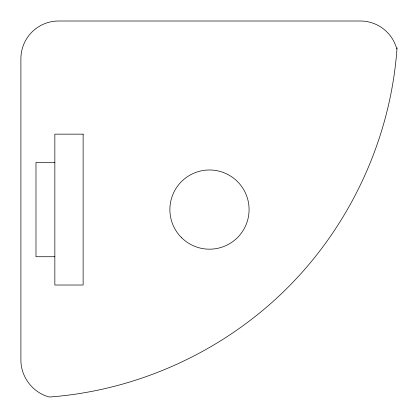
<?xml version="1.0" encoding="UTF-8"?>
<svg xmlns="http://www.w3.org/2000/svg" width="418" height="418" viewBox="0 0 418 418"><rect width="100%" height="100%" fill="white"/><g stroke="black" fill="none" stroke-linecap="round" stroke-linejoin="round"><path stroke-width="0.63" d="M396.776 48.958A37.714 37.714 0 0 0 360.347 21.005L58.614 21.005A37.714 37.714 0 0 0 20.9 58.719L20.9 360.447C20.994 377.12 32.771 392.476 48.854 396.881L49.737 396.995C138.719 390.365 224.534 350.78 287.594 287.699C350.676 224.633 390.26 138.823 396.891 49.841L397.1 47.908M54.847 162.44L35.985 162.44L35.985 256.73L54.847 256.73M83.13 134.152L54.847 134.152L54.847 285.019L83.13 285.019L83.13 134.152M181.48 237.586A39.6 39.6 0 0 0 247.733 219.837A39.6 39.6 0 0 0 199.229 171.333A39.6 39.6 0 0 0 181.48 237.586"/></g></svg>
